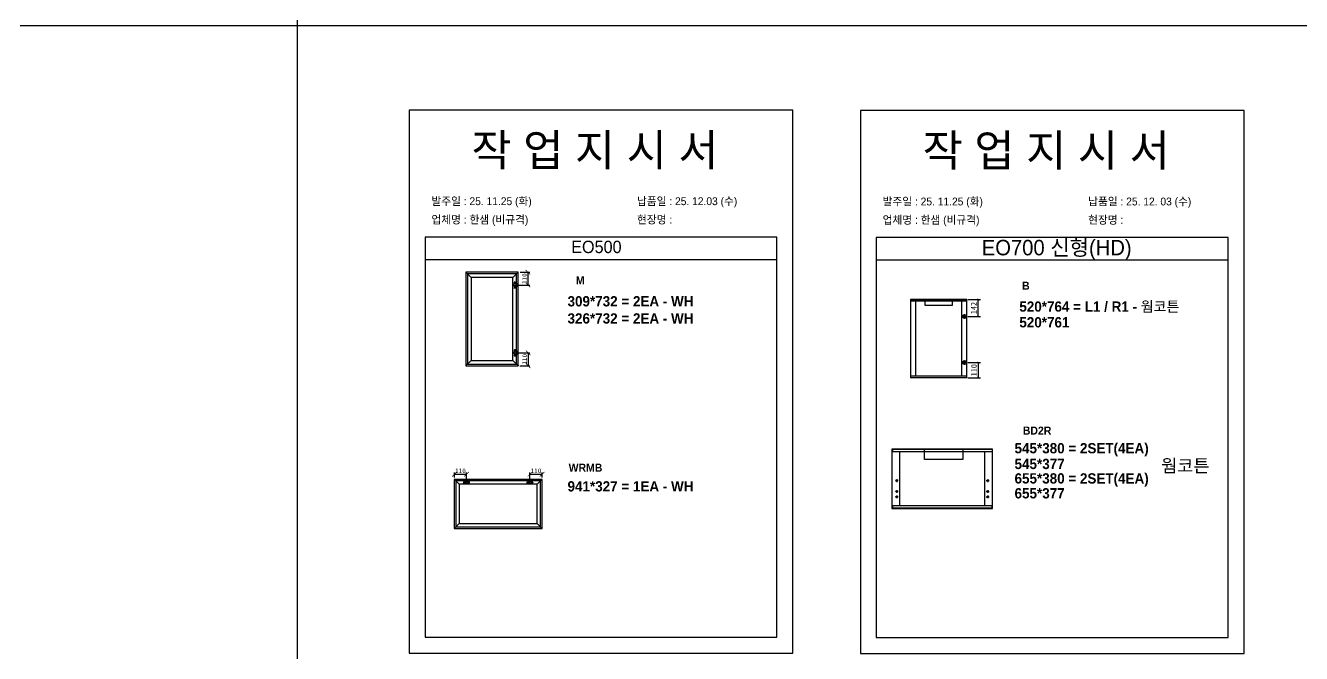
# Model space of a CAD drawing. Header units: millimetres. Extents: x -44117 to 256353, y -2095463 to 65325.
# Drawn here: x 109109 to 114697, y -501667 to -498919 of the extents above; entities that cross this region are included whole.
import ezdxf

# ---------------------------------------------------------------- set-up
doc = ezdxf.new("R2010")
doc.units = ezdxf.units.MM
doc.header["$LTSCALE"] = 10
doc.layers.add('Layer1', color=7, linetype='Continuous', lineweight=70)
doc.styles.add('MtX_Gulim', font='')
doc.styles.get('MtX_Gulim').set_extended_font_data('Gulim', bold=True)
doc.dimstyles.new('ISO-25', dxfattribs={"dimtxt": 2.5, "dimasz": 2.5, "dimexe": 1, "dimexo": 1, "dimtad": 1, "dimtxsty": 'Standard', "dimblk": 'ARCHTICK', "dimcen": 2.5, "dimadec": 0, "dimazin": 0, "dimtfac": 1, "dimtmove": 0, "dimatfit": 3, "dimfxl": 0, "dimarcsym": 0})

# ---------------------------------------------------------------- blocks, each defined once
blk = doc.blocks.new('_ArchTick')
at = {"color": 0, "linetype": 'ByBlock', "const_width": 0.15}
blk.add_lwpolyline([(-0.5, -0.5), (0.5, 0.5)], dxfattribs=at)
blk = doc.blocks.new('*D4058')
at = {"color": 0, "lineweight": -2}
for p, q in [((110987.6, -500897.2), (110987.6, -500874.7)), ((111040.2, -500907.1), (111040.2, -500874.7)), ((110987.6, -500882.7), (111040.2, -500882.7))]:
    blk.add_line(p, q, dxfattribs=at)
at = {"layer": 'Defpoints', "color": 0}
for p in [(110987.6, -500905.2), (111040.2, -500882.7), (111040.2, -500915.1)]:
    blk.add_point(p, dxfattribs=at)
at = {"color": 0, "lineweight": -2, "xscale": 20, "yscale": 20, "zscale": 20, "rotation": 180}
blk.add_blockref('_ArchTick', (110987.6, -500882.7), dxfattribs=at)
at = {"color": 0, "lineweight": -2, "xscale": 20, "yscale": 20, "zscale": 20}
blk.add_blockref('_ArchTick', (111040.2, -500882.7), dxfattribs=at)
at = {"color": 0, "insert": (111013.9, -500867.7), "char_height": 20, "attachment_point": 5}
blk.add_mtext('110', dxfattribs=at)
blk = doc.blocks.new('*D4059')
at = {"color": 0, "lineweight": -2}
for p, q in [((111318.3, -500907.1), (111318.3, -500874.7)), ((111371.4, -500897.7), (111371.4, -500874.7)), ((111318.3, -500882.7), (111371.4, -500882.7))]:
    blk.add_line(p, q, dxfattribs=at)
at = {"layer": 'Defpoints', "color": 0}
for p in [(111318.3, -500915.1), (111371.4, -500882.7), (111371.4, -500905.7)]:
    blk.add_point(p, dxfattribs=at)
at = {"color": 0, "lineweight": -2, "xscale": 20, "yscale": 20, "zscale": 20, "rotation": 180}
blk.add_blockref('_ArchTick', (111318.3, -500882.7), dxfattribs=at)
at = {"color": 0, "lineweight": -2, "xscale": 20, "yscale": 20, "zscale": 20}
blk.add_blockref('_ArchTick', (111371.4, -500882.7), dxfattribs=at)
at = {"color": 0, "insert": (111344.8, -500867.7), "char_height": 20, "attachment_point": 5}
blk.add_mtext('110', dxfattribs=at)
blk = doc.blocks.new('*D4060')
at = {"color": 0, "lineweight": -2}
for p, q in [((111274.9, -499999), (111317.5, -499999)), ((111309.5, -499999), (111309.5, -500055.1)), ((111264.3, -500055.1), (111317.5, -500055.1))]:
    blk.add_line(p, q, dxfattribs=at)
at = {"layer": 'Defpoints', "color": 0}
for p in [(111266.9, -499999), (111256.3, -500055.1), (111309.5, -500055.1)]:
    blk.add_point(p, dxfattribs=at)
at = {"color": 0, "lineweight": -2, "xscale": 20, "yscale": 20, "zscale": 20}
for p, rotation in [((111309.5, -499999), 90), ((111309.5, -500055.1), 270)]:
    blk.add_blockref('_ArchTick', p, dxfattribs=dict(at, rotation=rotation))
at = {"color": 0, "insert": (111294.5, -500027), "char_height": 20, "attachment_point": 5, "rotation": 90}
blk.add_mtext('110', dxfattribs=at)
blk = doc.blocks.new('*D4061')
at = {"color": 0, "lineweight": -2}
for p, q in [((111264.3, -500351.6), (111318, -500351.6)), ((111310, -500351.6), (111310, -500408.2)), ((111274.4, -500408.2), (111318, -500408.2))]:
    blk.add_line(p, q, dxfattribs=at)
at = {"layer": 'Defpoints', "color": 0}
for p in [(111256.3, -500351.6), (111266.4, -500408.2), (111310, -500408.2)]:
    blk.add_point(p, dxfattribs=at)
at = {"color": 0, "lineweight": -2, "xscale": 20, "yscale": 20, "zscale": 20}
for p, rotation in [((111310, -500351.6), 90), ((111310, -500408.2), 270)]:
    blk.add_blockref('_ArchTick', p, dxfattribs=dict(at, rotation=rotation))
at = {"color": 0, "insert": (111295, -500379.9), "char_height": 20, "attachment_point": 5, "rotation": 90}
blk.add_mtext('110', dxfattribs=at)
blk = doc.blocks.new('*D4062')
at = {"color": 0, "lineweight": -2}
for p, q in [((113235.8, -500118.6), (113290.4, -500118.6)), ((113280.4, -500192.2), (113280.4, -500118.6)), ((113235.8, -500192.2), (113290.4, -500192.2))]:
    blk.add_line(p, q, dxfattribs=at)
at = {"layer": 'Defpoints', "color": 0}
for p in [(113220.8, -500118.6), (113280.4, -500118.6), (113220.8, -500192.2)]:
    blk.add_point(p, dxfattribs=at)
at = {"color": 0, "lineweight": -2, "xscale": 10, "yscale": 10, "zscale": 10}
for p, rotation in [((113280.4, -500118.6), 90), ((113280.4, -500192.2), 270)]:
    blk.add_blockref('_ArchTick', p, dxfattribs=dict(at, rotation=rotation))
at = {"color": 0, "insert": (113261.6, -500155.4), "char_height": 25, "attachment_point": 5, "rotation": 90}
blk.add_mtext('142', dxfattribs=at)
blk = doc.blocks.new('*D4063')
at = {"color": 0, "lineweight": -2}
for p, q in [((113235.8, -500394.1), (113291.3, -500394.1)), ((113281.3, -500394.1), (113281.3, -500461)), ((113235.8, -500461), (113291.3, -500461))]:
    blk.add_line(p, q, dxfattribs=at)
at = {"layer": 'Defpoints', "color": 0}
for p in [(113220.8, -500394.1), (113220.8, -500461), (113281.3, -500461)]:
    blk.add_point(p, dxfattribs=at)
at = {"color": 0, "lineweight": -2, "xscale": 10, "yscale": 10, "zscale": 10}
for p, rotation in [((113281.3, -500394.1), 90), ((113281.3, -500461), 270)]:
    blk.add_blockref('_ArchTick', p, dxfattribs=dict(at, rotation=rotation))
at = {"color": 0, "insert": (113262.6, -500427.5), "char_height": 25, "attachment_point": 5, "rotation": 90}
blk.add_mtext('110', dxfattribs=at)

msp = doc.modelspace()

# ---------------------------------------------------------------- linework, layer by layer
at = {"color": 1}
msp.add_line((104015.69829, -498919.15748), (196284.84516, -498919.15748), dxfattribs=at)
msp.add_line((104015.69829, -498919.15748), (196284.84516, -498919.15748), dxfattribs=at)
for p, q in [((112399.3911, -499845.0911), (110859.3911, -499845.0911)), ((114374.93683, -499846.387), (112834.93683, -499846.387)), ((112399.3911, -499945.0911), (110859.3911, -499945.0911)), ((114374.93683, -499946.387), (112834.93683, -499946.387)), ((111266.89896, -499998.44438, 20.09702), (111037.31908, -499998.44438, 20.09702)), ((111037.31908, -499998.44438, 20.09702), (111037.31908, -500408.18785, 20.09702)), ((111037.83507, -499998.96038, 94.61404), (111037.31908, -499998.96038, 94.61404)), ((111037.83507, -499998.96038, 94.61404), (111037.83507, -499998.44438, 94.61404)), ((111060.27706, -500021.40237, 20.09702), (111037.83507, -499998.96038, 20.09702)), ((111259.28062, -500006.06273, 20.09702), (111044.93742, -500006.06273, 20.09702)), ((111044.93742, -500006.06273, 20.09702), (111044.93742, -500400.56951, 20.09702)), ((111243.94097, -500021.40237, 20.09702), (111060.27706, -500021.40237, 20.09702)), ((111060.27706, -500021.40237, 20.09702), (111060.27706, -500385.22987, 20.09702)), ((111243.94097, -500021.40237, 20.09702), (111266.38296, -499998.96038, 20.09702)), ((111243.94097, -500385.22987, 20.09702), (111243.94097, -500021.40237, 20.09702)), ((111251.71375, -500047.34592, 20.09702), (111251.71375, -500039.62462, 20.09702)), ((111256.34652, -500041.02853, 20.09702), (111256.34652, -500069.10589, 20.09702)), ((111259.28062, -500400.56951, 20.09702), (111259.28062, -500006.06273, 20.09702)), ((111266.38296, -499998.96038, 94.61404), (111266.38296, -499998.44438, 94.61404)), ((111266.38296, -499998.96038, 94.61404), (111266.38296, -499998.44438, 94.61404)), ((111266.38296, -499998.96038, 94.61404), (111266.89896, -499998.96038, 94.61404)), ((111266.38296, -499998.96038, 94.61404), (111266.89896, -499998.96038, 94.61404)), ((111266.89896, -500408.18785, 20.09702), (111266.89896, -499998.44438, 20.09702)), ((111242.30784, -500055.06722, 20.09702), (111270.3852, -500055.06722, 20.09702)), ((111247.8531, -500043.48527, 20.09702), (111255.57439, -500043.48527, 20.09702)), ((111247.8531, -500066.64916, 20.09702), (111255.57439, -500066.64916, 20.09702)), ((111251.71375, -500070.50981, 20.09702), (111251.71375, -500062.78852, 20.09702)), ((112984.89154, -500118.83845), (112984.89154, -500460.72534)), ((113231.39219, -500119.28118), (112984.89154, -500119.28118)), ((113231.39219, -500125.97134), (112984.89154, -500125.97134)), ((113231.14622, -500118.59249), (112985.13751, -500118.59249)), ((113006.78214, -500125.47942), (113006.78214, -500453.59245)), ((113209.25562, -500453.59245), (113209.25562, -500125.97134)), ((113230.16238, -500125.97134), (113230.16238, -500118.59249)), ((113231.39219, -500460.72534), (113231.39219, -500118.83845)), ((111242.30607, -500351.56502, 20.09702), (111270.38343, -500351.56502, 20.09702)), ((111247.59395, -500339.98307, 20.09702), (111255.31524, -500339.98307, 20.09702)), ((111247.59395, -500363.14696, 20.09702), (111255.31524, -500363.14696, 20.09702)), ((111251.4546, -500336.12242, 20.09702), (111251.4546, -500343.84372, 20.09702)), ((111251.4546, -500359.28631, 20.09702), (111251.4546, -500367.00761, 20.09702)), ((111256.34475, -500337.52633, 20.09702), (111256.34475, -500365.60369, 20.09702)), ((111037.83507, -500407.67186, 94.61404), (111037.31908, -500407.67186, 94.61404)), ((111037.31908, -500408.18785, 20.09702), (111266.89896, -500408.18785, 20.09702)), ((111060.27706, -500385.22987, 20.09702), (111037.83507, -500407.67186, 20.09702)), ((111037.83507, -500407.67186, 94.61404), (111037.83507, -500408.18785, 94.61404)), ((111044.93742, -500400.56951, 20.09702), (111259.28062, -500400.56951, 20.09702)), ((111060.27706, -500385.22987, 20.09702), (111243.94097, -500385.22987, 20.09702)), ((111243.93748, -500385.22987, 20.09702), (111266.38462, -500407.67186, 20.09702)), ((111264.84172, -500408.18963, 20.09702), (111264.83995, -500408.18785, 20.09702)), ((111266.38296, -500407.67186, 94.61404), (111266.89896, -500407.67186, 94.61404)), ((111266.38296, -500407.67186, 94.61404), (111266.38296, -500408.18785, 94.61404)), ((111266.38296, -500407.67186, 94.61404), (111266.89896, -500407.67186, 94.61404)), ((111266.38296, -500407.67186, 94.61404), (111266.38296, -500408.18785, 94.61404)), ((113231.39219, -500453.59245), (112984.89154, -500453.59245)), ((113231.39219, -500460.28261), (112984.89154, -500460.28261)), ((113231.14622, -500460.97131), (112985.13751, -500460.97131)), ((112986.12135, -500460.97131), (112986.12135, -500453.59245)), ((113230.16238, -500453.59245), (113230.16238, -500460.97131)), ((112903.19397, -500773.42962), (112903.19397, -501031.87169)), ((113343.80437, -500774.09609), (112903.19397, -500774.09609)), ((113343.80437, -500784.16718), (112903.19397, -500784.16718)), ((113343.43411, -500773.05936), (112903.56423, -500773.05936)), ((112905.04527, -500773.05936), (112905.04527, -500784.16718)), ((112936.51745, -500784.16718), (112936.51745, -501021.13412)), ((113310.48089, -501021.13412), (113310.48089, -500784.16718)), ((113341.95307, -500773.05936), (113341.95307, -500784.16718)), ((113343.80437, -501031.87169), (113343.80437, -500773.42962)), ((110987.12229, -500905.2016), (110987.12229, -501120.5006)), ((111371.3779, -500905.2016), (110987.12229, -500905.2016)), ((110987.60619, -500905.6855, 69.88173), (110987.12229, -500905.6855, 69.88173)), ((110987.60619, -500905.6855, 69.88173), (110987.12229, -500905.6855, 69.88173)), ((110987.60619, -500905.6855, 69.88173), (110987.60619, -500905.2016, 69.88173)), ((110987.60619, -500905.6855, 69.88173), (110987.60619, -500905.2016, 69.88173)), ((111008.65219, -500926.7315), (110987.60619, -500905.6855)), ((110994.26674, -500912.34605), (110994.26674, -501113.35615)), ((111364.23345, -500912.34605), (110994.26674, -500912.34605)), ((111008.65219, -500926.7315), (111008.65219, -501098.9707)), ((111349.848, -500926.7315), (111008.65219, -500926.7315)), ((111032.98193, -500919.44223), (111025.74094, -500919.44223)), ((111027.05752, -500915.09763), (111053.38834, -500915.09763)), ((111029.36143, -500923.06273), (111029.36143, -500915.82173)), ((111040.22293, -500928.26304), (111040.22293, -500901.93222)), ((111054.70493, -500919.44223), (111047.46393, -500919.44223)), ((111051.08443, -500923.06273), (111051.08443, -500915.82173)), ((111303.79526, -500919.68526), (111311.03626, -500919.68526)), ((111305.11184, -500915.09929), (111331.44266, -500915.09929)), ((111307.41576, -500923.30576), (111307.41576, -500916.06476)), ((111318.27725, -500928.2647), (111318.27725, -500901.93388)), ((111325.51825, -500919.68526), (111332.75925, -500919.68526)), ((111329.13875, -500923.30576), (111329.13875, -500916.06476)), ((111349.848, -500926.73478), (111370.894, -500905.68395)), ((111349.848, -501098.9707), (111349.848, -500926.7315)), ((111364.23345, -501113.35615), (111364.23345, -500912.34605)), ((111370.894, -500905.6855, 69.88173), (111370.894, -500905.2016, 69.88173)), ((111370.894, -500905.6855, 69.88173), (111370.894, -500905.2016, 69.88173)), ((111370.894, -500905.6855, 69.88173), (111371.3779, -500905.6855, 69.88173)), ((111370.894, -500905.6855, 69.88173), (111371.3779, -500905.6855, 69.88173)), ((111371.3779, -501120.5006), (111371.3779, -500905.2016)), ((111371.37956, -500907.13087), (111371.3779, -500907.13253)), ((112930.40814, -500910.79639), (112918.18953, -500910.79639)), ((112924.29884, -500904.68708), (112924.29884, -500916.90569)), ((113316.5902, -500910.79639), (113328.80881, -500910.79639)), ((113322.6995, -500904.68708), (113322.6995, -500916.90569)), ((112930.40814, -500958.18978), (112918.18953, -500958.18978)), ((112930.40814, -500981.88647), (112918.18953, -500981.88647)), ((112924.29884, -500952.08047), (112924.29884, -500964.29908)), ((112924.29884, -500975.77717), (112924.29884, -500987.99577)), ((113316.5902, -500958.18978), (113328.80881, -500958.18978)), ((113316.5902, -500981.88647), (113328.80881, -500981.88647)), ((113322.6995, -500952.08047), (113322.6995, -500964.29908)), ((113322.6995, -500975.77717), (113322.6995, -500987.99577)), ((113343.80437, -501021.13412), (112903.19397, -501021.13412)), ((113343.80437, -501031.20522), (112903.19397, -501031.20522)), ((112903.56423, -501032.24195), (113343.43411, -501032.24195)), ((112905.04527, -501021.13412), (112905.04527, -501032.24195)), ((113341.95307, -501032.24195), (113341.95307, -501021.13412)), ((111008.65219, -501098.9707), (110987.60619, -501120.0167)), ((111008.65219, -501098.9707), (111349.848, -501098.9707)), ((111349.848, -501098.9707), (111370.894, -501120.0167)), ((110987.60619, -501120.0167, 69.88173), (110987.12229, -501120.0167, 69.88173)), ((110987.12229, -501120.5006), (111371.3779, -501120.5006)), ((110987.60619, -501120.0167, 69.88173), (110987.60619, -501120.5006, 69.88173)), ((110994.26674, -501113.35615), (111364.23345, -501113.35615)), ((111370.894, -501120.0167, 69.88173), (111370.894, -501120.5006, 69.88173)), ((111370.894, -501120.0167, 69.88173), (111371.3779, -501120.0167, 69.88173))]:
    msp.add_line(p, q)
for p in [(110300.49669, 21924.9366), (110300.49669, 14161.07811), (110300.49669, 18584.38997), (110300.49669, 10820.53148), (110300.49669, 18627.87121), (110300.49669, 10864.01272), (110300.49669, 15287.32457), (110300.49669, 7523.46608), (110300.49669, 3746.75115), (110300.49669, 21924.9366), (110300.49669, 14161.07811), (110300.49669, 18584.38997), (110300.49669, 10820.53148), (110300.49669, 18627.87121), (110300.49669, 10864.01272), (110300.49669, 15287.32457), (110300.49669, 7523.46608), (110300.49669, 3746.75115), (110300.49669, 21924.9366), (110300.49669, 14161.07811), (110300.49669, 18584.38997), (110300.49669, 10820.53148), (110300.49669, 18627.87121), (110300.49669, 10864.01272), (110300.49669, 15287.32457), (110300.49669, 7523.46608), (110300.49669, 3746.75115), (110300.49669, 21924.9366), (110300.49669, 14161.07811), (110300.49669, 18584.38997), (110300.49669, 10820.53148), (110300.49669, 18627.87121), (110300.49669, 10864.01272), (110300.49669, 15287.32457), (110300.49669, 7523.46608), (110300.49669, 3746.75115), (110300.49669, 21924.9366), (110300.49669, 14161.07811), (110300.49669, 18584.38997), (110300.49669, 10820.53148), (110300.49669, 18627.87121), (110300.49669, 10864.01272), (110300.49669, 15287.32457), (110300.49669, 7523.46608), (110300.49669, 3746.75115), (110300.49669, 21924.9366), (110300.49669, 14161.07811), (110300.49669, 18584.38997), (110300.49669, 10820.53148), (110300.49669, 18627.87121), (110300.49669, 10864.01272), (110300.49669, 15287.32457), (110300.49669, 7523.46608), (110300.49669, 3746.75115), (110300.49669, 21924.9366), (110300.49669, 14161.07811), (110300.49669, 18584.38997), (110300.49669, 10820.53148), (110300.49669, 18627.87121), (110300.49669, 10864.01272), (110300.49669, 15287.32457), (110300.49669, 7523.46608), (110300.49669, 3746.75115), (110300.49669, 21924.9366), (110300.49669, 14161.07811), (110300.49669, 18584.38997), (110300.49669, 10820.53148), (110300.49669, 18627.87121), (110300.49669, 10864.01272), (110300.49669, 15287.32457), (110300.49669, 7523.46608), (110300.49669, 3746.75115), (110300.49669, 21924.9366), (110300.49669, 14161.07811), (110300.49669, 18584.38997), (110300.49669, 10820.53148), (110300.49669, 18627.87121), (110300.49669, 10864.01272), (110300.49669, 15287.32457), (110300.49669, 7523.46608), (110300.49669, 3746.75115), (110300.49669, 21924.9366), (110300.49669, 14161.07811), (110300.49669, 18584.38997), (110300.49669, 10820.53148), (110300.49669, 18627.87121), (110300.49669, 10864.01272), (110300.49669, 15287.32457), (110300.49669, 7523.46608), (110300.49669, 3746.75115), (110300.49669, 12702.87182), (110300.49669, 4939.01333), (110300.49669, 9362.32519), (110300.49669, 1598.4667), (110300.49669, 9405.80642), (110300.49669, 1641.94794), (110300.49669, 6065.25979), (110300.49669, -1698.5987), (110300.49669, -5475.31363), (110300.49669, 12702.87182), (110300.49669, 4939.01333), (110300.49669, 9362.32519), (110300.49669, 1598.4667), (110300.49669, 9405.80642), (110300.49669, 1641.94794), (110300.49669, 6065.25979), (110300.49669, -1698.5987), (110300.49669, -5475.31363), (110300.49669, 12702.87182), (110300.49669, 4939.01333), (110300.49669, 9362.32519), (110300.49669, 1598.4667), (110300.49669, 9405.80642), (110300.49669, 1641.94794), (110300.49669, 6065.25979), (110300.49669, -1698.5987), (110300.49669, -5475.31363), (110300.49669, 12702.87182), (110300.49669, 4939.01333), (110300.49669, 9362.32519), (110300.49669, 1598.4667), (110300.49669, 9405.80642), (110300.49669, 1641.94794), (110300.49669, 6065.25979), (110300.49669, -1698.5987), (110300.49669, -5475.31363), (110300.49669, 12702.87182), (110300.49669, 4939.01333), (110300.49669, 9362.32519), (110300.49669, 1598.4667), (110300.49669, 9405.80642), (110300.49669, 1641.94794), (110300.49669, 6065.25979), (110300.49669, -1698.5987), (110300.49669, -5475.31363)]:
    msp.add_xline(p, (0, 1), dxfattribs=at)
for points in [[(110789.3911, -501665.92138), (112469.3911, -501665.92138), (112469.3911, -499289.92138), (110789.3911, -499289.92138)], [(112764.93683, -501667.21728), (114444.93683, -501667.21728), (114444.93683, -499291.21728), (112764.93683, -499291.21728)], [(113046.81463, -500142.67246), (113167.99988, -500142.67246), (113167.99988, -500119.28118), (113046.81463, -500119.28118)], [(113046.10224, -500773.48794), (113213.48269, -500773.48794), (113213.48269, -500818.5075), (113046.10224, -500818.5075)]]:
    msp.add_lwpolyline(points, close=True)
for points in [[(110859.3911, -499845.0911), (110859.3911, -501595.92138), (112399.3911, -501595.92138), (112399.3911, -499845.0911)], [(112834.93683, -499846.387), (112834.93683, -501597.21728), (114374.93683, -501597.21728), (114374.93683, -499846.387)]]:
    msp.add_lwpolyline(points)
for centre, radius in [((111251.71375, -500043.48527, 20.09702), 2.00754), ((111256.34652, -500055.06722, 20.09702), 9.00818), ((111251.71375, -500066.64916, 20.09702), 2.00754), ((111256.34475, -500351.56502, 20.09702), 9.00818), ((111251.4546, -500339.98307, 20.09702), 2.00754), ((111251.4546, -500363.14696, 20.09702), 2.00754), ((111029.36144, -500919.44223), 1.88266), ((111040.22293, -500915.09763), 8.44783), ((111051.08443, -500919.44223), 1.88266), ((111307.41576, -500919.68526), 1.88266), ((111318.27725, -500915.09929), 8.44783), ((111329.13875, -500919.68526), 1.88266), ((112924.29884, -500910.79639), 3.70261), ((113322.6995, -500910.79639), 3.70261), ((112924.29884, -500958.18978), 3.70261), ((112924.29884, -500981.88647), 3.70261), ((113322.6995, -500958.18978), 3.70261), ((113322.6995, -500981.88647), 3.70261)]:
    msp.add_circle(centre, radius)
for centre, radius, start, end in [((113231.14622, -500118.83845), 0.24596, 0, 90), ((112985.13751, -500460.72534), 0.24596, 180, 270), ((113231.14622, -500460.72534), 0.24596, 270, 0), ((112903.56423, -500773.42962), 0.37026, 90, 180), ((113343.43411, -500773.42962), 0.37026, 0, 90), ((112903.56423, -501031.87169), 0.37026, 180, 270), ((113343.43411, -501031.87169), 0.37026, 270, 0)]:
    msp.add_arc(centre, radius, start, end)
at = {"layer": 'Layer1'}
for p, q in [((113220.7542, -500183.14377), (113220.7542, -500201.27417)), ((113220.7542, -500403.15213), (113220.7542, -500385.02173))]:
    msp.add_line(p, q, dxfattribs=at)
for points in [[(113229.8194, -500192.20897), (113211.689, -500192.20897)], [(113229.8194, -500394.08693), (113211.689, -500394.08693)]]:
    msp.add_lwpolyline(points, close=True, dxfattribs=at)
for centre in [(113220.7542, -500192.20897), (113220.7542, -500394.08693)]:
    msp.add_circle(centre, 6.04347, dxfattribs=at)

# ---------------------------------------------------------------- texts
at = {"linetype": 'Continuous', "style": 'MtX_Gulim'}
for s, height, p in [('M', 35.04934, (111519.13654, -500052.08976)), ('B', 35.04934, (113473.12787, -500075.41517)), ('BD2R', 35.049344, (113476.49324, -500709.33535)), ('웜코튼', 56.299423, (114081.99428, -500873.87463)), ('WRMB', 35.049344, (111487.69395, -500871.86418))]:
    msp.add_text(s, height=height, dxfattribs=at).set_placement(p)
at = {"attachment_point": 1}
for s, width, gutter_width, heights, insert, char_height in [('{\\fGulim|b0|i0|c129|p50;작 업 지 시 서}', 3307.3198183, 12.5, [-155.84554], (111062.19771, -499394.08389), 140), ('{\\fGulim|b0|i0|c129|p50;작 업 지 시 서}', 3307.3198183, 12.5, [-155.84554], (113037.74343, -499395.37979), 140), ('\\pt11;{\\fGulim|b0|i0|c129|p50;발주일 : 25. 11.25 (화)}', 3307.3198183, 12.5, [34.50412], (110886.98835, -499670.80432), 34.3), ('{\\fGulim|b0|i0|c129|p50;납품일 : 25. 12.03 (수)}', 3307.3198183, 12.5, [35.09023], (111786.96634, -499670.80432), 34.3), ('\\pt11;{\\fGulim|b0|i0|c129|p50;발주일 : 25. 11.25 (화)}', 3307.3198183, 12.5, [34.50412], (112862.53408, -499672.10021), 34.3), ('{\\fGulim|b0|i0|c129|p50;납품일 : 25. 12. 03 (수)}', 3307.3198183, 12.5, [35.09023], (113762.51206, -499672.10021), 34.3), ('{\\fGulim|b0|i0|c129|p50;업체명 : 한샘 (비규격)}', 3307.3198183, 12.5, [36.11279], (110886.98835, -499751.46049), 34.3), ('{\\fGulim|b0|i0|c129|p50;현장명 : }', 3307.3198183, 12.5, [-38.2735], (111786.96634, -499751.46049), 34.3), ('{\\fGulim|b0|i0|c129|p50;업체명 : 한샘 (비규격)}', 3307.3198183, 12.5, [36.11279], (112862.53408, -499752.75639), 34.3), ('{\\fGulim|b0|i0|c129|p50;현장명 : }', 3307.3198183, 12.5, [-38.2735], (113762.51206, -499752.75639), 34.3), ('{\\fGulim|b0|i0|c129|p50;EO500}', 5224.9748335, 19.74777, [57.05176], (111498.83314, -499860.7974), 54.1878762), ('{\\fGulim|b0|i0|c129|p50;EO700 신형(HD)}', 1597.0710432, 6.03612, [-85.06834], (113296.64775, -499857.1769), 67.6045736), ('{\\f굴림|b1|i0|c129|p50;309*732 = 2EA - WH\\P326*732 = 2EA - WH}', 13607.1496112, 175, [602.07594], (111482.85087, -500103.43696), 45), ('{\\f굴림|b1|i0|c129|p50;520*764 = L1 / R1 - 웜코튼}', 13607.1496112, 175, [-54.34524], (113461.12544, -500126.50918), 45), ('{\\f굴림|b1|i0|c129|p50;\\C1;520*761}', 13607.1496112, 175, [-46.25], (113461.12544, -500195.31904), 45), ('{\\f굴림|b1|i0|c129|p50;545*380 = 2SET(4EA) }', 13607.1496112, 175, [-56.36905], (113440.20757, -500746.46868), 45), ('{\\f굴림|b1|i0|c129|p50;\\C1;545*377}', 13607.1496112, 175, [-46.25], (113440.20757, -500815.27854), 45), ('{\\f굴림|b1|i0|c129|p50;655*380 = 2SET(4EA) }', 13607.1496112, 175, [-56.36905], (113440.20757, -500878.55266), 45), ('{\\f굴림|b1|i0|c129|p50;941*327 = 1EA - WH}', 13607.1496112, 175, [-46.42857], (111482.85087, -500913.2844), 45), ('{\\f굴림|b1|i0|c129|p50;\\C1;655*377}', 13607.1496112, 175, [-46.19048], (113440.20757, -500943.76096), 45)]:
    msp.add_mtext_dynamic_manual_height_columns(s, width=width, gutter_width=gutter_width, heights=heights, dxfattribs=dict(at, insert=insert, char_height=char_height))

# ---------------------------------------------------------------- dimensions: what is measured, and where the dimension line sits
for base, p1, p2, angle, text, override, picture, middle in [((111309.47011, -500055.06722, 20.09702), (111266.89896, -499998.96038, 94.61404), (111256.34652, -500055.06722, 20.09702), 90, '110', {"dimscale": 8}, '*D4060', (111294.47011, -500027.0138, 20.09702)), ((113280.36797, -500118.59249), (113220.7542, -500192.20897), (113220.7542, -500118.59249), 90, '142', {"dimscale": 10, "dimasz": 1, "dimexo": 1.5, "dimtxsty": 'Standard'}, '*D4062', (113261.61797, -500155.40073)), ((111309.98693, -500408.18785, 20.09702), (111256.34475, -500351.56502, 20.09702), (111266.38296, -500408.18785, 94.61404), 90, '110', {"dimscale": 8, "dimtxsty": 'Standard'}, '*D4061', (111294.98693, -500379.87644, 20.09702)), ((113281.32145, -500460.97131), (113220.7542, -500394.08693), (113220.7542, -500460.97131), 90, '110', {"dimscale": 10, "dimasz": 1, "dimexo": 1.5, "dimtxsty": 'Standard'}, '*D4063', (113262.57145, -500427.52912)), ((111040.22293, -500882.72694), (110987.60619, -500905.2016, 69.88173), (111040.22293, -500915.09763), 180, '110', {"dimscale": 8}, '*D4058', (111013.91456, -500867.72694)), ((111371.3779, -500882.72694), (111318.27725, -500915.09929), (111371.3779, -500905.6855, 69.88173), 180, '110', {"dimscale": 8, "dimtxsty": 'Standard'}, '*D4059', (111344.82758, -500867.72694))]:
    dim = msp.add_linear_dim(base=base, p1=p1, p2=p2, angle=angle, text=text, dimstyle='ISO-25', override=override)
    dim.commit()
    dim.dimension.update_dxf_attribs({"geometry": picture, "text_midpoint": middle})

doc.saveas('drawing.dxf')
